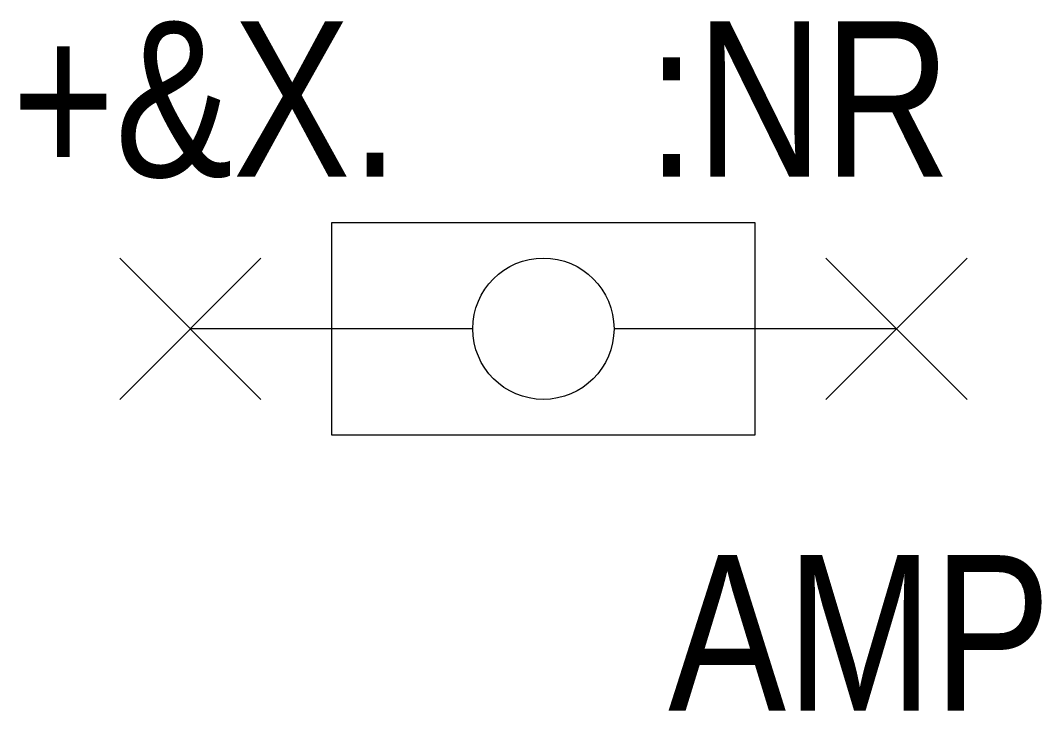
# Model space of a CAD drawing. Extents: x 122.6 to 137.1, y 234.6 to 244.4.
import ezdxf
from ezdxf.enums import TextEntityAlignment as Align

# ---------------------------------------------------------------- set-up
doc = ezdxf.new("R2010")
doc.units = 0
doc.header["$PDMODE"] = 3
doc.linetypes.add('DASHED', pattern=[0])
for name, color, linetype in [('1', 8, 'CONTINUOUS'), ('10', 8, 'DASHED'), ('C', 7, 'CONTINUOUS')]:
    doc.layers.add(name, color=color, linetype=linetype)

msp = doc.modelspace()

# ---------------------------------------------------------------- linework, layer by layer
at = {"layer": '1', "color": 0}
for p, q in [((133, 241.5), (127, 241.5)), ((127, 241.5), (127, 238.5)), ((133, 238.5), (133, 241.5)), ((129, 240), (125, 240)), ((135, 240), (131, 240)), ((127, 238.5), (133, 238.5))]:
    msp.add_line(p, q, dxfattribs=at)
msp.add_circle((130, 240), 1, dxfattribs=at)
at = {"layer": 'C', "color": 0}
for p in [(125, 240), (135, 240)]:
    msp.add_point(p, dxfattribs=at)

# ---------------------------------------------------------------- texts
at = {"layer": '1', "color": 0, "width": 0.85}
msp.add_attdef('AMP', (131.768, 234.596), '', height=2.2, dxfattribs=at)
at = {"layer": '10', "color": 0, "width": 0.85}
msp.add_attdef('+&X.', text='', height=2.2, dxfattribs=at).set_placement((127.963, 242.151), align=Align.RIGHT)
msp.add_attdef(':NR', (131.466, 242.151), '', height=2.2, dxfattribs=at)

doc.saveas('drawing.dxf')
